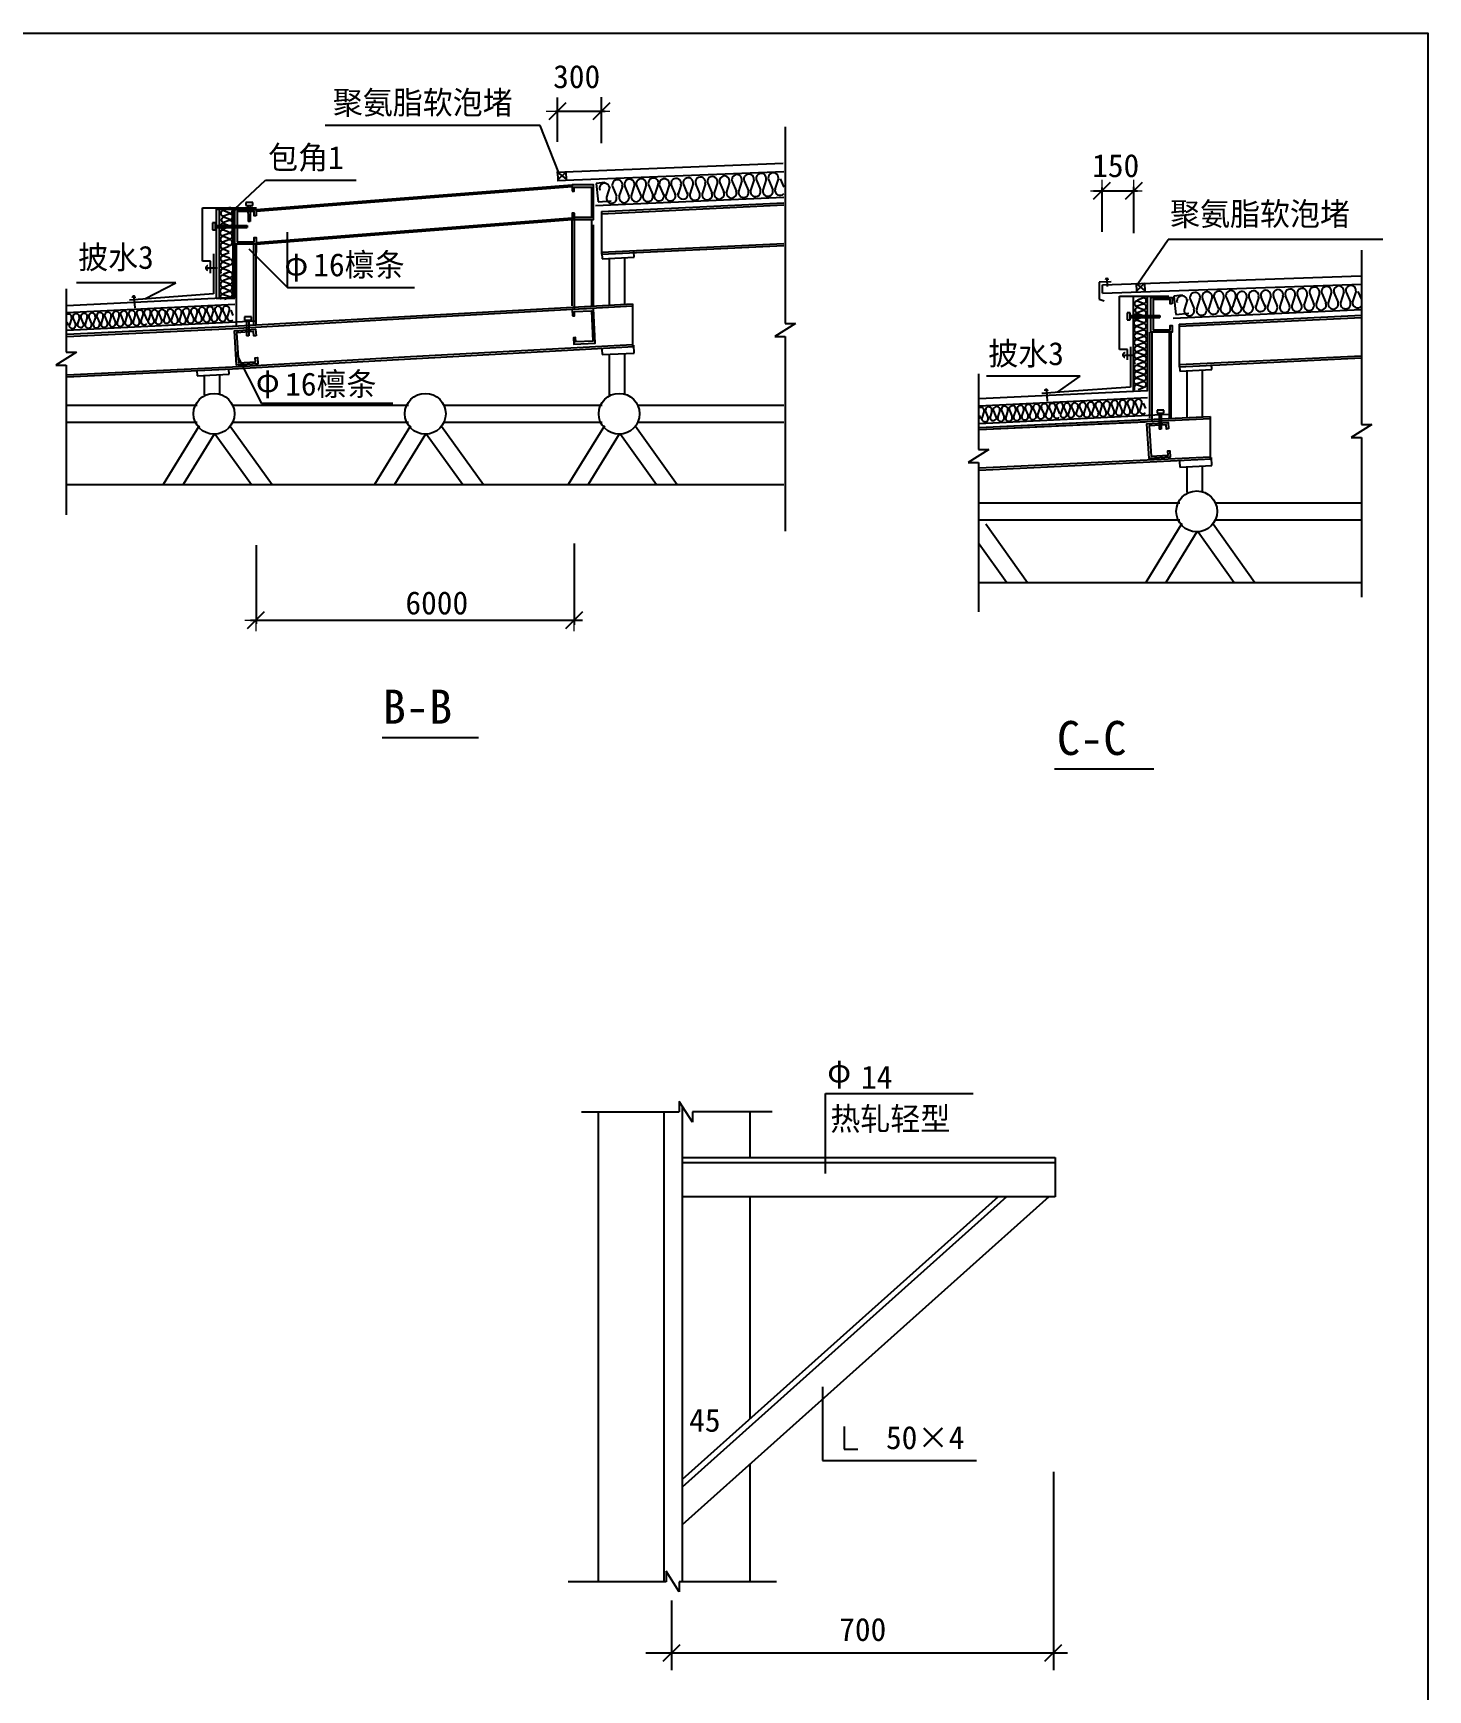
# Model space of a CAD drawing. Header units: metres. Extents: x 1233 to 1558, y 187 to 595.
# Drawn here: x 1357.6 to 1558.3, y 356.8 to 595.2 of the extents above; entities that cross this region are included whole.
import ezdxf

# ---------------------------------------------------------------- set-up
doc = ezdxf.new("R2010")
doc.units = ezdxf.units.M
for name, color, linetype in [('BIAO', 7, 'Continuous'), ('Q', 4, 'Continuous'), ('T330', 210, 'Continuous')]:
    doc.layers.add(name, color=color, linetype=linetype)

# ---------------------------------------------------------------- blocks, each defined once
blk = doc.blocks.new('DIM')
at = {"lineweight": 15}
for p, q in [((-2.14, 0), (1.52, 0)), ((0, -2.05), (0, 2.09))]:
    blk.add_line(p, q, dxfattribs=at)
blk.add_lwpolyline([(-1.6, -1.56), (1.58, 1.61)])

msp = doc.modelspace()

# ---------------------------------------------------------------- linework, layer by layer
for p, q in [((1433.06, 579.58), (1433.06, 585.96)), ((1439.4, 579.42), (1439.4, 586.04)), ((1430.56, 581.95), (1399.62, 581.95)), ((1433.26, 575.13), (1430.56, 581.95)), ((1432.76, 584.01), (1439.89, 584.01)), ((1433.06, 575.22), (1434.29, 574.23)), ((1433.06, 575.22), (1433.09, 574.13)), ((1434.28, 575.29), (1433.15, 574.18)), ((1434.25, 575.27), (1434.31, 574.13)), ((1439.85, 573.72), (1438.63, 573.59)), ((1438.63, 573.59), (1438.92, 570.95)), ((1440.58, 573.14), (1440.11, 571.62)), ((1440.96, 573.15), (1441.55, 571.76)), ((1442.38, 573.22), (1441.9, 571.7)), ((1442.71, 573.24), (1443.33, 571.78)), ((1444.13, 573.43), (1443.64, 571.84)), ((1444.41, 573.32), (1445.03, 571.86)), ((1445.82, 573.39), (1445.34, 571.87)), ((1446.15, 573.41), (1446.77, 571.94)), ((1447.55, 573.53), (1447.08, 572.01)), ((1447.72, 573.28), (1448.34, 571.82)), ((1449.15, 573.48), (1448.66, 571.89)), ((1449.42, 573.37), (1450.04, 571.9)), ((1450.83, 573.44), (1450.36, 571.92)), ((1451.16, 573.45), (1451.78, 571.99)), ((1452.57, 573.58), (1452.1, 572.06)), ((1452.92, 573.54), (1453.51, 572.15)), ((1454.34, 573.61), (1453.87, 572.09)), ((1454.67, 573.63), (1455.29, 572.16)), ((1456.08, 573.75), (1455.6, 572.23)), ((1456.4, 573.71), (1457.02, 572.25)), ((1457.81, 573.78), (1457.33, 572.26)), ((1458.17, 573.9), (1458.79, 572.44)), ((1459.58, 573.97), (1459.11, 572.46)), ((1459.91, 573.99), (1460.53, 572.53)), ((1461.34, 574.18), (1460.84, 572.59)), ((1461.67, 574.08), (1462.26, 572.68)), ((1463.09, 574.15), (1462.61, 572.63)), ((1463.42, 574.16), (1464.04, 572.7)), ((1464.84, 574.35), (1464.35, 572.77)), ((1465.12, 574.25), (1465.62, 573.07)), ((1510.19, 572.53), (1516.51, 572.53)), ((1511.42, 566.64), (1511.42, 573.02)), ((1516.02, 566.47), (1516.02, 573.1)), ((1385.78, 570.1), (1384.99, 569.81)), ((1438.92, 570.95), (1440.77, 571.11)), ((1384.4, 557.23), (1384.4, 569.74)), ((1385.78, 569.19), (1384.98, 568.9)), ((1385.77, 568.44), (1384.98, 568.74)), ((1385.77, 568.27), (1384.98, 567.98)), ((1385.8, 567.52), (1385.01, 567.81)), ((1385.84, 569.33), (1385.02, 569.64)), ((1386.36, 557.23), (1386.36, 569.74)), ((1435.47, 569.33), (1435.47, 555.58)), ((1439.38, 569.55), (1439.38, 563.41)), ((1385.76, 565.48), (1384.96, 565.19)), ((1385.75, 564.73), (1384.96, 565.03)), ((1385.76, 566.58), (1384.97, 566.87)), ((1385.76, 566.4), (1384.97, 566.11)), ((1385.79, 565.65), (1385, 565.95)), ((1385.77, 567.33), (1385.01, 567.06)), ((1516.52, 559.1), (1520.93, 565.54)), ((1551.85, 565.54), (1520.93, 565.54)), ((1385.81, 563.78), (1385.01, 564.08)), ((1385.81, 563.61), (1385.01, 563.32)), ((1385.81, 564.53), (1385.02, 564.25)), ((1385.87, 562.85), (1385.04, 563.15)), ((1385.8, 562.67), (1385.04, 562.4)), ((1389.68, 564.88), (1389.68, 563.68)), ((1439.44, 563.57), (1439.48, 562.77)), ((1439.48, 562.77), (1444.08, 563)), ((1440.54, 556.13), (1440.54, 562.83)), ((1442.74, 556.23), (1442.74, 562.93)), ((1444.08, 563), (1444.05, 563.75)), ((1385.78, 560.83), (1384.98, 560.55)), ((1385.77, 560.08), (1384.98, 560.38)), ((1385.8, 561.92), (1385, 562.21)), ((1385.8, 561.74), (1385, 561.46)), ((1385.86, 560.98), (1385.03, 561.29)), ((1385.79, 560.84), (1385.15, 560.61)), ((1385.76, 558.22), (1384.97, 558.51)), ((1385.76, 558.04), (1384.97, 557.76)), ((1385.77, 559.91), (1384.98, 559.62)), ((1385.83, 559.15), (1385, 559.45)), ((1385.77, 558.97), (1385.01, 558.7)), ((1512.73, 559.46), (1511.02, 559.38)), ((1511.02, 559.38), (1511.02, 556.96)), ((1511.49, 557.83), (1511.49, 559.03)), ((1516.33, 559.19), (1516.36, 558.1)), ((1516.33, 559.19), (1517.55, 558.2)), ((1517.54, 559.26), (1516.41, 558.15)), ((1517.52, 559.24), (1517.58, 558.1)), ((1544.47, 557.99), (1543.98, 556.4)), ((1544.8, 557.89), (1545.39, 556.49)), ((1546.22, 557.96), (1545.75, 556.44)), ((1546.55, 557.97), (1547.17, 556.51)), ((1547.98, 558.16), (1547.48, 556.58)), ((1548.25, 558.06), (1548.75, 556.88)), ((1385.82, 557.28), (1384.99, 557.59)), ((1385.76, 557.14), (1385.12, 556.91)), ((1385.83, 555.46), (1385.5, 554.42)), ((1443.84, 556.28), (1443.84, 550.15)), ((1511.02, 556.96), (1511.72, 556.71)), ((1517.3, 556.21), (1516.5, 555.92)), ((1517.29, 555.46), (1516.5, 555.75)), ((1517.3, 557.11), (1516.51, 556.83)), ((1517.36, 556.35), (1516.53, 556.66)), ((1522.98, 557.53), (1521.76, 557.4)), ((1521.76, 557.4), (1522.06, 554.75)), ((1523.71, 556.95), (1523.24, 555.43)), ((1524.09, 556.96), (1524.68, 555.57)), ((1525.51, 557.03), (1525.04, 555.51)), ((1525.84, 557.05), (1526.46, 555.58)), ((1527.27, 557.24), (1526.77, 555.65)), ((1527.54, 557.13), (1528.16, 555.67)), ((1528.95, 557.2), (1528.48, 555.68)), ((1529.28, 557.22), (1529.9, 555.75)), ((1530.69, 557.34), (1530.21, 555.82)), ((1530.86, 557.09), (1531.48, 555.63)), ((1532.28, 557.28), (1531.79, 555.7)), ((1532.56, 557.18), (1533.18, 555.71)), ((1533.97, 557.25), (1533.49, 555.73)), ((1534.3, 557.26), (1534.92, 555.8)), ((1535.7, 557.39), (1535.23, 555.87)), ((1536.05, 557.35), (1536.64, 555.96)), ((1537.47, 557.42), (1537, 555.9)), ((1537.8, 557.43), (1538.42, 555.97)), ((1539.21, 557.56), (1538.74, 556.04)), ((1539.53, 557.52), (1540.15, 556.06)), ((1540.94, 557.59), (1540.47, 556.07)), ((1541.31, 557.71), (1541.93, 556.25)), ((1542.71, 557.78), (1542.24, 556.26)), ((1543.04, 557.8), (1543.66, 556.33)), ((1362.41, 553.65), (1362.6, 553.2)), ((1363.13, 554.29), (1362.8, 553.25)), ((1363.31, 554.22), (1363.71, 553.26)), ((1364.23, 554.26), (1363.92, 553.27)), ((1364.45, 554.27), (1364.85, 553.31)), ((1365.37, 554.35), (1365.06, 553.36)), ((1365.6, 554.33), (1365.99, 553.42)), ((1366.53, 554.38), (1366.22, 553.38)), ((1366.75, 554.39), (1367.16, 553.43)), ((1367.67, 554.47), (1367.36, 553.47)), ((1367.88, 554.44), (1368.29, 553.48)), ((1368.81, 554.49), (1368.5, 553.49)), ((1369.05, 554.57), (1369.45, 553.61)), ((1369.97, 554.61), (1369.66, 553.62)), ((1370.19, 554.63), (1370.59, 553.66)), ((1371.12, 554.75), (1370.8, 553.71)), ((1371.34, 554.68), (1371.73, 553.77)), ((1372.27, 554.73), (1371.96, 553.73)), ((1372.49, 554.74), (1372.89, 553.78)), ((1373.42, 554.86), (1373.1, 553.82)), ((1373.56, 554.84), (1373.97, 553.88)), ((1374.48, 554.92), (1374.17, 553.92)), ((1374.59, 554.76), (1375, 553.8)), ((1375.53, 554.88), (1375.2, 553.84)), ((1375.71, 554.81), (1376.12, 553.85)), ((1376.63, 554.86), (1376.32, 553.86)), ((1376.85, 554.87), (1377.26, 553.91)), ((1377.77, 554.95), (1377.46, 553.95)), ((1378, 554.93), (1378.39, 554.01)), ((1378.93, 554.97), (1378.62, 553.98)), ((1379.15, 554.98), (1379.56, 554.02)), ((1380.07, 555.06), (1379.76, 554.07)), ((1380.28, 555.04), (1380.69, 554.08)), ((1381.21, 555.08), (1380.9, 554.09)), ((1381.45, 555.16), (1381.86, 554.2)), ((1382.37, 555.21), (1382.06, 554.21)), ((1382.59, 555.22), (1383, 554.26)), ((1383.53, 555.35), (1383.2, 554.31)), ((1383.74, 555.28), (1384.13, 554.36)), ((1384.67, 555.32), (1384.36, 554.33)), ((1384.89, 555.33), (1385.3, 554.37)), ((1386.01, 555.39), (1386.33, 554.62)), ((1517.28, 553.59), (1516.49, 553.89)), ((1517.28, 553.42), (1516.49, 553.13)), ((1517.29, 555.28), (1516.5, 554.99)), ((1517.32, 554.53), (1516.53, 554.83)), ((1517.29, 554.35), (1516.53, 554.07)), ((1522.06, 554.75), (1523.91, 554.92)), ((1522.51, 553.36), (1522.51, 547.22)), ((1517.28, 552.5), (1516.48, 552.21)), ((1517.27, 551.75), (1516.48, 552.04)), ((1517.31, 552.67), (1516.52, 552.96)), ((1517.33, 551.55), (1516.53, 551.26)), ((1517.33, 550.8), (1516.53, 551.09)), ((1518.6, 552.22), (1518.6, 539.38)), ((1439.44, 549.77), (1439.48, 548.97)), ((1439.48, 548.97), (1444.08, 549.2)), ((1440.54, 543.17), (1440.54, 549.03)), ((1442.74, 543.17), (1442.74, 549.13)), ((1444.08, 549.2), (1444.05, 550.34)), ((1517.32, 548.93), (1516.52, 549.23)), ((1517.31, 548.76), (1516.52, 548.47)), ((1517.32, 550.62), (1516.53, 550.34)), ((1517.38, 548), (1516.55, 548.3)), ((1517.38, 549.86), (1516.56, 550.17)), ((1517.32, 549.69), (1516.56, 549.42)), ((1381.13, 546.71), (1381.17, 545.91)), ((1381.17, 545.91), (1385.78, 546.14)), ((1382.24, 543.17), (1382.24, 546.04)), ((1384.44, 543.17), (1384.44, 546.14)), ((1385.78, 546.14), (1385.74, 546.88)), ((1517.29, 546.92), (1516.49, 546.64)), ((1517.29, 547.85), (1516.5, 547.56)), ((1517.29, 547.1), (1516.5, 547.39)), ((1517.35, 546.16), (1516.52, 546.47)), ((1517.28, 545.99), (1516.53, 545.72)), ((1517.31, 547.85), (1516.67, 547.62)), ((1522.57, 547.38), (1522.61, 546.58)), ((1522.61, 546.58), (1527.22, 546.81)), ((1523.68, 539.94), (1523.68, 546.64)), ((1525.88, 540.04), (1525.88, 546.74)), ((1527.22, 546.81), (1527.18, 547.55)), ((1517.28, 545.23), (1516.49, 545.53)), ((1517.28, 545.06), (1516.49, 544.77)), ((1517.34, 544.3), (1516.51, 544.6)), ((1517.28, 544.15), (1516.64, 543.92)), ((1362.41, 541.69), (1381.19, 541.69)), ((1386.29, 541.69), (1411.6, 541.69)), ((1416.7, 541.69), (1439.5, 541.69)), ((1444.59, 541.69), (1465.62, 541.69)), ((1500.38, 541.15), (1500.79, 540.19)), ((1501.31, 541.2), (1501, 540.2)), ((1501.53, 541.21), (1501.93, 540.25)), ((1502.46, 541.33), (1502.14, 540.29)), ((1502.68, 541.26), (1503.07, 540.35)), ((1503.61, 541.31), (1503.3, 540.31)), ((1503.83, 541.32), (1504.23, 540.36)), ((1504.76, 541.45), (1504.44, 540.41)), ((1504.9, 541.42), (1505.3, 540.46)), ((1505.82, 541.5), (1505.51, 540.51)), ((1505.93, 541.34), (1506.34, 540.38)), ((1506.87, 541.47), (1506.54, 540.42)), ((1507.05, 541.39), (1507.45, 540.43)), ((1507.97, 541.44), (1507.66, 540.44)), ((1508.19, 541.45), (1508.59, 540.49)), ((1509.11, 541.53), (1508.8, 540.54)), ((1509.34, 541.51), (1509.73, 540.59)), ((1510.27, 541.55), (1509.96, 540.56)), ((1510.49, 541.56), (1510.9, 540.6)), ((1511.41, 541.64), (1511.1, 540.65)), ((1511.62, 541.62), (1512.03, 540.66)), ((1512.55, 541.67), (1512.24, 540.67)), ((1512.79, 541.75), (1513.19, 540.79)), ((1513.71, 541.79), (1513.4, 540.8)), ((1513.93, 541.8), (1514.33, 540.84)), ((1514.86, 541.93), (1514.54, 540.89)), ((1515.08, 541.86), (1515.47, 540.95)), ((1516.01, 541.91), (1515.7, 540.91)), ((1516.23, 541.92), (1516.64, 540.96)), ((1517.16, 542.04), (1516.84, 541)), ((1517.34, 541.97), (1517.67, 541.2)), ((1362.41, 539.23), (1381.19, 539.23)), ((1386.29, 539.23), (1411.6, 539.23)), ((1416.7, 539.23), (1439.5, 539.23)), ((1444.59, 539.23), (1465.62, 539.23)), ((1493.75, 540.23), (1493.94, 539.78)), ((1494.47, 540.87), (1494.14, 539.83)), ((1494.65, 540.8), (1495.05, 539.84)), ((1495.57, 540.84), (1495.26, 539.85)), ((1495.79, 540.86), (1496.19, 539.89)), ((1496.71, 540.94), (1496.4, 539.94)), ((1496.94, 540.91), (1497.33, 540)), ((1497.87, 540.96), (1497.56, 539.96)), ((1498.09, 540.97), (1498.49, 540.01)), ((1499.01, 541.05), (1498.7, 540.05)), ((1499.22, 541.02), (1499.63, 540.06)), ((1500.15, 541.07), (1499.84, 540.07)), ((1526.98, 540.09), (1526.98, 533.95)), ((1381.49, 538.72), (1376.29, 530.26)), ((1383.64, 537.53), (1379.17, 530.26)), ((1383.8, 537.52), (1388.99, 530.26)), ((1385.96, 538.69), (1391.99, 530.26)), ((1411.9, 538.72), (1406.7, 530.26)), ((1414.05, 537.53), (1409.58, 530.26)), ((1414.21, 537.52), (1419.4, 530.26)), ((1416.37, 538.69), (1422.4, 530.26)), ((1439.8, 538.72), (1434.6, 530.26)), ((1441.94, 537.53), (1437.47, 530.26)), ((1442.1, 537.52), (1447.29, 530.26)), ((1444.27, 538.69), (1450.29, 530.26)), ((1527.22, 533.01), (1527.18, 534.15)), ((1522.57, 533.58), (1522.61, 532.78)), ((1522.61, 532.78), (1527.22, 533.01)), ((1523.68, 529.12), (1523.68, 532.83)), ((1525.88, 529.12), (1525.88, 532.94)), ((1362.41, 530.26), (1465.62, 530.26)), ((1493.75, 527.63), (1522.63, 527.63)), ((1527.72, 527.63), (1548.75, 527.63)), ((1493.75, 525.18), (1522.63, 525.18)), ((1494.69, 524.64), (1500.71, 516.2)), ((1522.93, 524.67), (1517.73, 516.2)), ((1527.4, 524.64), (1533.43, 516.2)), ((1527.72, 525.18), (1548.75, 525.18)), ((1525.07, 523.47), (1520.61, 516.2)), ((1525.24, 523.47), (1530.43, 516.2)), ((1389.68, 521.53), (1389.68, 510.24)), ((1435.47, 521.79), (1435.47, 510.11)), ((1493.75, 521.75), (1497.71, 516.2)), ((1493.75, 516.2), (1548.75, 516.2)), ((1388.87, 510.76), (1436.67, 510.76)), ((1471.63, 442.67), (1492.87, 442.67)), ((1471.63, 431.13), (1471.63, 442.67)), ((1438.88, 439.94), (1438.88, 372.48)), ((1448.35, 439.94), (1448.35, 372.48)), ((1450.98, 440.8), (1450.98, 372.4)), ((1460.71, 439.94), (1460.71, 433.43)), ((1451.03, 433.43), (1504.68, 433.43)), ((1451.03, 432.71), (1504.68, 432.71)), ((1504.68, 433.43), (1504.68, 427.79)), ((1503.77, 427.79), (1450.98, 380.6)), ((1497.69, 427.79), (1450.98, 386.03)), ((1496.47, 427.79), (1450.98, 387.12)), ((1504.68, 427.79), (1451.03, 427.79)), ((1460.71, 427.79), (1460.71, 427.21)), ((1460.71, 427.79), (1460.71, 395.82)), ((1471.17, 400.44), (1471.17, 389.83)), ((1474.33, 394.74), (1474.33, 391.48)), ((1474.33, 391.48), (1476.26, 391.48)), ((1460.71, 389.3), (1460.71, 372.48)), ((1471.17, 389.83), (1493.34, 389.83)), ((1504.44, 388.21), (1504.44, 359.68)), ((1449.47, 369.71), (1449.47, 359.68)), ((1445.75, 362.15), (1506.45, 362.15))]:
    msp.add_line(p, q)
msp.add_lwpolyline([(1232.96, 595.23), (1558.32, 595.23), (1558.32, 186.72), (1232.96, 186.72)], close=True)
for points in [[(1382.74, 561.76, 0.01), (1382.74, 561.76, 1), (1382.74, 561.14, 1)], [(1512.31, 559.72, 0.04), (1512.31, 559.75, 1), (1511.91, 559.72, 1)], [(1372.26, 557.16, 0.04), (1372.26, 557.19, 1), (1371.85, 557.16, 1)], [(1514.73, 549.21, 0.01), (1514.72, 549.21, 1), (1514.72, 548.59, 1)], [(1503.6, 543.74, 0.04), (1503.6, 543.77, 1), (1503.19, 543.74, 1)]]:
    msp.add_lwpolyline(points, format="xyb")
for points in [[(1384.11, 561.41), (1382.64, 561.41)], [(1512.13, 559.77), (1512.15, 558.79)], [(1372.08, 557.2), (1372.2, 555.69)], [(1516.1, 548.86), (1514.63, 548.86)], [(1503.42, 543.79), (1503.53, 542.27)]]:
    msp.add_lwpolyline(points)
for centre in [(1383.61, 540.46), (1414.02, 540.46), (1441.92, 540.46), (1525.05, 526.41)]:
    msp.add_circle(centre, 2.94)
for centre, radius, start, end in [((1455.36, 573.87), 0.73, 344.51, 201.13), ((1457.09, 573.95), 0.73, 344.51, 201.13), ((1458.87, 574.15), 0.73, 344.51, 201.13), ((1460.6, 574.23), 0.73, 356.16, 201.13), ((1462.37, 574.32), 0.73, 344.51, 201.13), ((1464.11, 574.4), 0.73, 356.16, 201.13), ((1439.81, 572.91), 0.73, 356.16, 201.13), ((1441.66, 573.4), 0.73, 344.51, 201.13), ((1443.4, 573.48), 0.73, 356.16, 201.13), ((1445.1, 573.56), 0.73, 344.51, 206.76), ((1446.84, 573.65), 0.73, 344.51, 201.13), ((1448.42, 573.52), 0.73, 356.16, 201.13), ((1450.12, 573.61), 0.73, 344.51, 206.76), ((1451.1, 572.08), 0.73, 166.85, 18.78), ((1451.86, 573.69), 0.73, 344.51, 201.13), ((1452.82, 571.91), 0.73, 166.85, 18.78), ((1453.62, 573.78), 0.73, 344.51, 201.13), ((1454.59, 571.95), 0.73, 166.85, 18.78), ((1456.32, 572.09), 0.73, 166.85, 18.78), ((1458.09, 572.23), 0.73, 166.85, 18.78), ((1459.83, 572.31), 0.73, 166.85, 18.78), ((1461.56, 572.45), 0.73, 166.85, 18.78), ((1463.33, 572.48), 0.73, 166.85, 18.78), ((1465.07, 572.62), 0.73, 166.85, 318), ((1385.89, 569.72), 0.39, 263.05, 108.02), ((1440.83, 571.48), 0.73, 166.85, 18.78), ((1442.63, 571.56), 0.73, 166.85, 18.78), ((1444.36, 571.7), 0.73, 166.85, 18.78), ((1446.06, 571.73), 0.73, 166.85, 18.78), ((1447.67, 571.83), 0.73, 166.85, 18.78), ((1449.31, 571.83), 0.73, 166.85, 18.78), ((1384.91, 567.43), 0.39, 73.74, 285.67), ((1384.97, 569.3), 0.39, 73.74, 285.67), ((1385.05, 568.34), 0.39, 73.74, 285.67), ((1385.89, 568.82), 0.39, 251.39, 113.65), ((1385.88, 567.89), 0.39, 251.39, 108.02), ((1384.88, 566.49), 0.39, 73.74, 285.67), ((1384.9, 565.57), 0.39, 73.74, 285.67), ((1384.92, 564.63), 0.39, 73.74, 285.67), ((1385.87, 566.02), 0.39, 251.39, 108.02), ((1385.87, 565.11), 0.39, 251.39, 108.02), ((1385.88, 566.95), 0.39, 251.39, 108.02), ((1384.92, 563.7), 0.39, 73.74, 285.67), ((1384.94, 562.78), 0.39, 73.74, 285.67), ((1385.91, 562.29), 0.39, 251.39, 108.02), ((1384.88, 560), 0.39, 73.74, 285.67), ((1384.91, 561.83), 0.39, 73.74, 285.67), ((1384.93, 560.91), 0.39, 73.74, 224.88), ((1385.88, 560.46), 0.39, 251.39, 108.02), ((1384.87, 558.13), 0.39, 73.74, 285.67), ((1384.91, 559.08), 0.39, 73.74, 285.67), ((1385.87, 558.59), 0.39, 251.39, 108.02), ((1385.87, 557.67), 0.39, 263.05, 108.02), ((1385.88, 559.53), 0.39, 263.05, 108.02), ((1524.8, 557.2), 0.73, 344.51, 201.13), ((1526.54, 557.29), 0.73, 356.16, 201.13), ((1528.24, 557.37), 0.73, 344.51, 206.76), ((1529.97, 557.46), 0.73, 344.51, 201.13), ((1531.55, 557.33), 0.73, 356.16, 201.13), ((1533.25, 557.42), 0.73, 344.51, 206.76), ((1534.99, 557.5), 0.73, 344.51, 201.13), ((1536.76, 557.59), 0.73, 344.51, 201.13), ((1538.5, 557.68), 0.73, 344.51, 201.13), ((1540.23, 557.76), 0.73, 344.51, 201.13), ((1542, 557.95), 0.73, 344.51, 201.13), ((1543.74, 558.04), 0.73, 356.16, 201.13), ((1545.51, 558.13), 0.73, 344.51, 201.13), ((1547.24, 558.21), 0.73, 356.16, 201.13), ((1374.01, 555), 0.48, 344.51, 201.13), ((1376.16, 554.97), 0.48, 344.51, 206.76), ((1377.31, 555.03), 0.48, 344.51, 201.13), ((1378.46, 555.08), 0.48, 344.51, 201.13), ((1379.61, 555.14), 0.48, 344.51, 201.13), ((1380.74, 555.2), 0.48, 344.51, 201.13), ((1381.9, 555.32), 0.48, 344.51, 201.13), ((1383.04, 555.38), 0.48, 356.16, 201.13), ((1384.2, 555.44), 0.48, 344.51, 201.13), ((1384.9, 557.21), 0.39, 73.74, 224.88), ((1385.35, 555.49), 0.48, 356.16, 201.13), ((1516.49, 556.31), 0.39, 73.74, 285.67), ((1516.56, 555.35), 0.39, 73.74, 285.67), ((1517.4, 555.83), 0.39, 251.39, 113.65), ((1517.41, 556.74), 0.39, 263.05, 108.02), ((1522.94, 556.72), 0.73, 356.16, 201.13), ((1523.96, 555.29), 0.73, 166.85, 18.78), ((1525.76, 555.37), 0.73, 166.85, 18.78), ((1527.49, 555.51), 0.73, 166.85, 18.78), ((1529.2, 555.54), 0.73, 166.85, 18.78), ((1530.81, 555.64), 0.73, 166.85, 18.78), ((1532.44, 555.64), 0.73, 166.85, 18.78), ((1534.24, 555.89), 0.73, 166.85, 18.78), ((1535.95, 555.72), 0.73, 166.85, 18.78), ((1537.72, 555.76), 0.73, 166.85, 18.78), ((1539.46, 555.9), 0.73, 166.85, 18.78), ((1541.22, 556.04), 0.73, 166.85, 18.78), ((1542.96, 556.12), 0.73, 166.85, 18.78), ((1544.7, 556.26), 0.73, 166.85, 18.78), ((1546.47, 556.29), 0.73, 166.85, 18.78), ((1548.2, 556.43), 0.73, 166.85, 318), ((1362.65, 554.32), 0.48, 356.16, 119.83), ((1363.23, 553.21), 0.48, 166.85, 18.78), ((1363.76, 554.38), 0.48, 344.51, 206.76), ((1364.41, 553.37), 0.48, 166.85, 18.78), ((1364.9, 554.43), 0.48, 344.51, 201.13), ((1365.53, 553.26), 0.48, 166.85, 18.78), ((1366.06, 554.49), 0.48, 344.51, 201.13), ((1366.69, 553.29), 0.48, 166.85, 18.78), ((1367.2, 554.54), 0.48, 344.51, 201.13), ((1367.83, 553.38), 0.48, 166.85, 18.78), ((1368.34, 554.6), 0.48, 344.51, 201.13), ((1368.99, 553.47), 0.48, 166.85, 18.78), ((1369.5, 554.73), 0.48, 344.51, 201.13), ((1370.13, 553.52), 0.48, 166.85, 18.78), ((1370.64, 554.78), 0.48, 356.16, 201.13), ((1371.27, 553.62), 0.48, 166.85, 18.78), ((1371.8, 554.84), 0.48, 344.51, 201.13), ((1372.43, 553.64), 0.48, 166.85, 18.78), ((1372.94, 554.9), 0.48, 356.16, 201.13), ((1373.57, 553.73), 0.48, 166.85, 318), ((1374.56, 553.81), 0.48, 166.85, 18.78), ((1375.05, 554.92), 0.48, 356.16, 201.13), ((1375.63, 553.81), 0.48, 166.85, 18.78), ((1376.81, 553.97), 0.48, 166.85, 18.78), ((1377.93, 553.86), 0.48, 166.85, 18.78), ((1379.1, 553.88), 0.48, 166.85, 18.78), ((1380.23, 553.97), 0.48, 166.85, 18.78), ((1381.39, 554.06), 0.48, 166.85, 18.78), ((1382.54, 554.12), 0.48, 166.85, 18.78), ((1383.67, 554.21), 0.48, 166.85, 18.78), ((1384.84, 554.23), 0.48, 166.85, 18.78), ((1385.97, 554.32), 0.48, 166.85, 318), ((1516.39, 553.51), 0.39, 73.74, 285.67), ((1516.43, 554.45), 0.39, 73.74, 285.67), ((1517.39, 553.04), 0.39, 251.39, 108.02), ((1517.4, 554.91), 0.39, 251.39, 108.02), ((1517.4, 553.97), 0.39, 251.39, 108.02), ((1516.42, 552.58), 0.39, 73.74, 285.67), ((1516.44, 551.64), 0.39, 73.74, 285.67), ((1516.44, 550.72), 0.39, 73.74, 285.67), ((1517.39, 552.12), 0.39, 251.39, 108.02), ((1517.44, 551.17), 0.39, 251.39, 108.02), ((1516.43, 548.85), 0.39, 73.74, 285.67), ((1516.45, 547.93), 0.39, 73.74, 224.88), ((1516.46, 549.79), 0.39, 73.74, 285.67), ((1517.42, 548.38), 0.39, 263.05, 108.02), ((1517.43, 550.25), 0.39, 263.05, 108.02), ((1517.43, 549.31), 0.39, 251.39, 108.02), ((1516.4, 547.02), 0.39, 73.74, 285.67), ((1516.43, 546.09), 0.39, 73.74, 285.67), ((1517.39, 545.61), 0.39, 251.39, 108.02), ((1517.4, 547.47), 0.39, 251.39, 108.02), ((1517.4, 546.55), 0.39, 263.05, 108.02), ((1516.39, 545.15), 0.39, 73.74, 285.67), ((1516.42, 544.23), 0.39, 73.74, 224.88), ((1517.39, 544.68), 0.39, 263.05, 108.02), ((1493.99, 540.9), 0.48, 356.16, 119.83), ((1495.1, 540.96), 0.48, 344.51, 206.76), ((1496.24, 541.01), 0.48, 344.51, 201.13), ((1497.4, 541.07), 0.48, 344.51, 201.13), ((1498.54, 541.13), 0.48, 344.51, 201.13), ((1499.68, 541.18), 0.48, 344.51, 201.13), ((1500.84, 541.31), 0.48, 344.51, 201.13), ((1501.98, 541.37), 0.48, 356.16, 201.13), ((1503.14, 541.42), 0.48, 344.51, 201.13), ((1504.28, 541.48), 0.48, 356.16, 201.13), ((1505.35, 541.58), 0.48, 344.51, 201.13), ((1506.39, 541.5), 0.48, 356.16, 201.13), ((1507.5, 541.55), 0.48, 344.51, 206.76), ((1508.64, 541.61), 0.48, 344.51, 201.13), ((1509.8, 541.67), 0.48, 344.51, 201.13), ((1510.94, 541.72), 0.48, 344.51, 201.13), ((1512.08, 541.78), 0.48, 344.51, 201.13), ((1513.24, 541.9), 0.48, 344.51, 201.13), ((1514.38, 541.96), 0.48, 356.16, 201.13), ((1515.54, 542.02), 0.48, 344.51, 201.13), ((1516.68, 542.07), 0.48, 356.16, 201.13), ((1494.57, 539.79), 0.48, 166.85, 18.78), ((1495.75, 539.95), 0.48, 166.85, 18.78), ((1496.87, 539.85), 0.48, 166.85, 18.78), ((1498.03, 539.87), 0.48, 166.85, 18.78), ((1499.17, 539.96), 0.48, 166.85, 18.78), ((1500.33, 540.05), 0.48, 166.85, 18.78), ((1501.47, 540.11), 0.48, 166.85, 18.78), ((1502.61, 540.2), 0.48, 166.85, 18.78), ((1503.77, 540.22), 0.48, 166.85, 18.78), ((1504.91, 540.31), 0.48, 166.85, 318), ((1505.9, 540.39), 0.48, 166.85, 18.78), ((1506.97, 540.39), 0.48, 166.85, 18.78), ((1508.15, 540.55), 0.48, 166.85, 18.78), ((1509.27, 540.44), 0.48, 166.85, 18.78), ((1510.43, 540.46), 0.48, 166.85, 18.78), ((1511.57, 540.55), 0.48, 166.85, 18.78), ((1512.73, 540.65), 0.48, 166.85, 18.78), ((1513.87, 540.7), 0.48, 166.85, 18.78), ((1515.01, 540.79), 0.48, 166.85, 18.78), ((1516.17, 540.82), 0.48, 166.85, 18.78), ((1517.31, 540.91), 0.48, 166.85, 318)]:
    msp.add_arc(centre, radius, start, end)
at = {"layer": 'BIAO'}
for p, q in [((1465.84, 581.76), (1465.83, 553.47)), ((1432.9, 575.22), (1465.53, 576.5)), ((1432.99, 574.02), (1465.62, 575.3)), ((1386.63, 569.94), (1391.02, 574.07)), ((1391.02, 574.07), (1404.05, 574.07)), ((1411.01, 571.53), (1435.16, 573.4)), ((1411.01, 571.3), (1435.16, 573.17)), ((1381.94, 562.41), (1381.94, 570.07)), ((1381.94, 570.07), (1389.71, 570.07)), ((1389.68, 569.86), (1411.01, 571.53)), ((1389.68, 569.63), (1411.01, 571.3)), ((1438.52, 570.43), (1465.62, 571.64)), ((1439.38, 569.56), (1465.62, 570.82)), ((1439.38, 569.25), (1465.62, 570.51)), ((1411.01, 566.78), (1435.16, 568.64)), ((1411.01, 566.55), (1435.16, 568.41)), ((1435.16, 556), (1435.16, 568.41)), ((1438, 556), (1438, 568.41)), ((1438.23, 556.33), (1438.23, 567.65)), ((1389.68, 565.11), (1411.01, 566.78)), ((1389.68, 564.88), (1411.01, 566.55)), ((1394.19, 558.63), (1394.19, 566.6)), ((1439.38, 563.73), (1465.62, 564.98)), ((1383.56, 563.49), (1383.56, 557.73)), ((1386.61, 557.11), (1386.61, 564.11)), ((1386.84, 553.12), (1386.84, 564.88)), ((1388.61, 564.21), (1394.19, 558.63)), ((1389.35, 553.12), (1389.35, 564.88)), ((1389.68, 553.21), (1389.68, 564.88)), ((1439.38, 563.42), (1465.62, 564.68)), ((1548.78, 563.99), (1548.77, 538.92)), ((1383.09, 562.41), (1381.94, 562.41)), ((1383.09, 560.71), (1383.09, 562.41)), ((1511.49, 559.03), (1548.66, 560.31)), ((1362.34, 558.46), (1362.34, 549.32)), ((1378.11, 559.29), (1363.83, 559.29)), ((1373.65, 556.98), (1378.11, 559.29)), ((1394.19, 558.63), (1412.49, 558.63)), ((1511.49, 557.83), (1548.75, 559.11)), ((1386.61, 557.19), (1362.41, 556)), ((1386.61, 556.16), (1362.41, 554.97)), ((1374.61, 557.04), (1371.44, 556.82)), ((1383.56, 557.73), (1374.61, 557.04)), ((1411.01, 554.48), (1443.84, 556.28)), ((1411.01, 554.17), (1443.84, 555.98)), ((1438.23, 556), (1438.23, 556.33)), ((1513.94, 549.73), (1513.94, 557.4)), ((1513.94, 557.4), (1521.05, 557.4)), ((1515.95, 543.69), (1515.95, 557.4)), ((1517.95, 543.69), (1517.95, 557.4)), ((1521.65, 554.24), (1548.75, 555.45)), ((1389.67, 553.77), (1362.41, 552.43)), ((1386.27, 553.05), (1411.01, 554.46)), ((1386.27, 552.74), (1411.01, 554.15)), ((1467.3, 553.47), (1464.32, 551.59)), ((1465.83, 553.47), (1467.3, 553.47)), ((1522.51, 553.37), (1548.75, 554.63)), ((1522.51, 553.06), (1548.75, 554.32)), ((1362.41, 551.9), (1386.27, 553.05)), ((1362.41, 551.59), (1386.27, 552.74)), ((1464.32, 551.59), (1465.83, 551.59)), ((1465.84, 551.59), (1465.84, 523.57)), ((1518.29, 539.81), (1518.29, 552.22)), ((1521.13, 539.81), (1521.13, 552.22)), ((1521.36, 540.14), (1521.36, 552.22)), ((1363.81, 549.32), (1360.83, 547.44)), ((1362.34, 549.32), (1363.81, 549.32)), ((1386.27, 547.22), (1411.01, 548.63)), ((1386.27, 546.91), (1411.01, 548.32)), ((1386.64, 549.42), (1390.46, 541.93)), ((1411.01, 548.65), (1443.84, 550.45)), ((1411.01, 548.34), (1444.05, 550.16)), ((1515.09, 549.73), (1513.94, 549.73)), ((1515.09, 548.2), (1515.09, 549.73)), ((1515.5, 550.08), (1515.5, 544.31)), ((1522.51, 547.54), (1548.75, 548.79)), ((1522.51, 547.23), (1548.75, 548.49)), ((1360.83, 547.44), (1362.34, 547.44)), ((1362.35, 547.44), (1362.35, 525.92)), ((1362.41, 546.07), (1386.27, 547.22)), ((1362.41, 545.76), (1386.27, 546.91)), ((1493.66, 546.21), (1493.65, 535.33)), ((1517.95, 543.78), (1493.75, 542.59)), ((1508.29, 545.87), (1494.81, 545.87)), ((1505.95, 543.62), (1502.78, 543.4)), ((1504.99, 543.56), (1508.29, 545.87)), ((1515.5, 544.31), (1505.95, 543.62)), ((1409.33, 541.95), (1390.46, 541.93)), ((1517.95, 542.74), (1493.75, 541.55)), ((1521.01, 540.35), (1493.75, 539.01)), ((1493.75, 538.5), (1526.98, 540.09)), ((1493.75, 538.19), (1526.98, 539.79)), ((1493.75, 538.48), (1517.61, 539.63)), ((1493.75, 538.18), (1517.61, 539.32)), ((1521.36, 539.81), (1521.36, 540.14)), ((1550.25, 538.92), (1547.27, 537.04)), ((1548.77, 538.92), (1550.25, 538.92)), ((1547.27, 537.04), (1548.77, 537.04)), ((1548.78, 537.04), (1548.78, 514.07)), ((1495.12, 535.33), (1492.14, 533.45)), ((1493.65, 535.33), (1495.12, 535.33)), ((1493.75, 532.67), (1526.98, 534.26)), ((1492.14, 533.45), (1493.65, 533.45)), ((1493.66, 533.45), (1493.66, 511.94)), ((1493.75, 532.36), (1527.19, 533.96)), ((1407.82, 493.88), (1421.7, 493.88)), ((1504.56, 489.38), (1518.87, 489.38)), ((1452.47, 438.53), (1450.58, 441.51)), ((1450.58, 441.51), (1450.58, 440)), ((1450.58, 439.99), (1436.48, 439.99)), ((1452.47, 440), (1452.47, 438.53)), ((1463.95, 440), (1452.47, 440)), ((1448.7, 372.39), (1434.59, 372.39)), ((1448.7, 373.91), (1448.7, 372.4)), ((1450.58, 370.93), (1448.7, 373.91)), ((1464.57, 372.39), (1450.58, 372.4)), ((1450.58, 372.4), (1450.58, 370.93))]:
    msp.add_line(p, q, dxfattribs=at)
for points in [[(1435.16, 572.48), (1435.47, 572.48), (1435.47, 573.09), (1437.92, 573.09), (1437.92, 568.72), (1435.47, 568.72), (1435.47, 569.33), (1435.16, 569.33), (1435.16, 568.41), (1438.23, 568.41), (1438.23, 573.4), (1435.16, 573.4)], [(1386.61, 557.11), (1386.61, 569.86), (1383.93, 569.86), (1383.93, 557.11)], [(1389.68, 568.94), (1389.37, 568.94), (1389.37, 569.55), (1386.92, 569.55), (1386.92, 565.18), (1389.37, 565.18), (1389.37, 565.8), (1389.68, 565.8), (1389.68, 564.88), (1386.61, 564.88), (1386.61, 569.86), (1389.68, 569.86)], [(1435.2, 554.55), (1435.51, 554.56), (1435.48, 555.17), (1437.93, 555.29), (1438.14, 550.93), (1435.69, 550.81), (1435.66, 551.42), (1435.35, 551.41), (1435.4, 550.49), (1438.46, 550.64), (1438.22, 555.61), (1435.16, 555.47)], [(1521.54, 556.29), (1521.23, 556.29), (1521.23, 556.9), (1518.78, 556.9), (1518.78, 552.53), (1521.23, 552.53), (1521.23, 553.14), (1521.54, 553.14), (1521.54, 552.22), (1518.47, 552.22), (1518.47, 557.21), (1521.54, 557.21)], [(1389.66, 551.69), (1389.35, 551.67), (1389.31, 552.28), (1386.87, 552.13), (1387.14, 547.77), (1389.59, 547.92), (1389.55, 548.53), (1389.85, 548.55), (1389.91, 547.64), (1386.85, 547.44), (1386.54, 552.41), (1389.6, 552.61)], [(1521, 538.27), (1520.69, 538.25), (1520.65, 538.86), (1518.2, 538.71), (1518.48, 534.35), (1520.93, 534.5), (1520.89, 535.12), (1521.19, 535.14), (1521.25, 534.22), (1518.19, 534.03), (1517.88, 539), (1520.94, 539.19)]]:
    msp.add_lwpolyline(points, close=True, dxfattribs=at)
at = {"layer": 'T330'}
for p, q in [((1388.2, 570.86), (1388.2, 570.42)), ((1389.2, 570.86), (1388.2, 570.86)), ((1388.2, 570.42), (1389.2, 570.42)), ((1388.5, 570.42), (1388.51, 568.13)), ((1388.81, 570.42), (1388.82, 568.13)), ((1389.2, 570.42), (1389.2, 570.86)), ((1383.83, 567.95), (1383.38, 567.95)), ((1383.38, 567.95), (1383.38, 566.95)), ((1383.83, 566.95), (1383.83, 567.95)), ((1383.83, 567.56), (1388.4, 567.57)), ((1388.4, 567.57), (1388.4, 567.26)), ((1388.82, 568.13), (1388.51, 568.13)), ((1383.38, 566.95), (1383.83, 566.95)), ((1383.83, 567.26), (1388.4, 567.26)), ((1388, 554.39), (1388, 553.94)), ((1389, 554.39), (1388, 554.39)), ((1388, 553.94), (1389, 553.94)), ((1388.3, 553.94), (1388.31, 551.66)), ((1388.61, 553.94), (1388.62, 551.66)), ((1389, 553.94), (1389, 554.39)), ((1515.04, 554.99), (1515.04, 553.99)), ((1515.48, 554.99), (1515.04, 554.99)), ((1515.04, 553.99), (1515.48, 553.99)), ((1515.48, 553.99), (1515.48, 554.99)), ((1515.48, 554.6), (1519.74, 554.61)), ((1515.48, 554.3), (1519.74, 554.3)), ((1519.74, 554.61), (1519.74, 554.3)), ((1388.62, 551.66), (1388.31, 551.66)), ((1520.33, 540.97), (1519.34, 540.97)), ((1519.34, 540.97), (1519.34, 540.53)), ((1519.34, 540.53), (1520.33, 540.53)), ((1519.64, 540.53), (1519.65, 538.24)), ((1519.95, 540.53), (1519.95, 538.24)), ((1520.33, 540.53), (1520.33, 540.97)), ((1519.95, 538.24), (1519.65, 538.24))]:
    msp.add_line(p, q, dxfattribs=at)

# ---------------------------------------------------------------- block references
at = {"xscale": 0.77, "yscale": 0.77, "zscale": 0.77}
for p in [(1433.06, 584.01), (1439.4, 584.01), (1511.42, 572.53), (1511.42, 572.53), (1516.02, 572.53), (1516.02, 572.53), (1389.68, 510.76), (1435.47, 510.76), (1449.47, 362.15), (1504.44, 362.15)]:
    msp.add_blockref('DIM', p, dxfattribs=at)

# ---------------------------------------------------------------- texts
for s, height, p in [('300', 3.32, (1432.42, 587.32)), ('聚氨脂软泡堵', 3.32, (1400.7, 583.58)), ('150', 3.32, (1510, 574.51)), ('聚氨脂软泡堵', 3.32, (1521.21, 567.56)), ('6000', 3.32, (1411.16, 511.59)), ('B-B', 4.9, (1407.89, 495.86)), ('C-C', 4.9, (1504.93, 491.36)), ('14', 3.32, (1476.73, 443.36)), ('热轧轻型', 3.32, (1472.32, 437.36)), ('45', 3.32, (1452, 393.98)), ('   50×4', 3.32, (1473.55, 391.48)), ('700', 3.32, (1473.59, 363.88))]:
    msp.add_text(s, height=height).set_placement(p)
at = {"layer": 'BIAO'}
for s, p in [('包角1', (1391.39, 575.67)), ('披水3', (1364.05, 561.31)), ('16檩条', (1397.9, 560.24)), ('披水3', (1495.04, 547.46)), ('16檩条', (1393.85, 543.08))]:
    msp.add_text(s, height=3.32, dxfattribs=at).set_placement(p)
at = {"layer": 'Q'}
for p in [(1393.74, 560.37), (1389.63, 543.58), (1471.88, 444.25)]:
    msp.add_text('φ', height=3.32, dxfattribs=at).set_placement(p)

doc.saveas('drawing.dxf')
